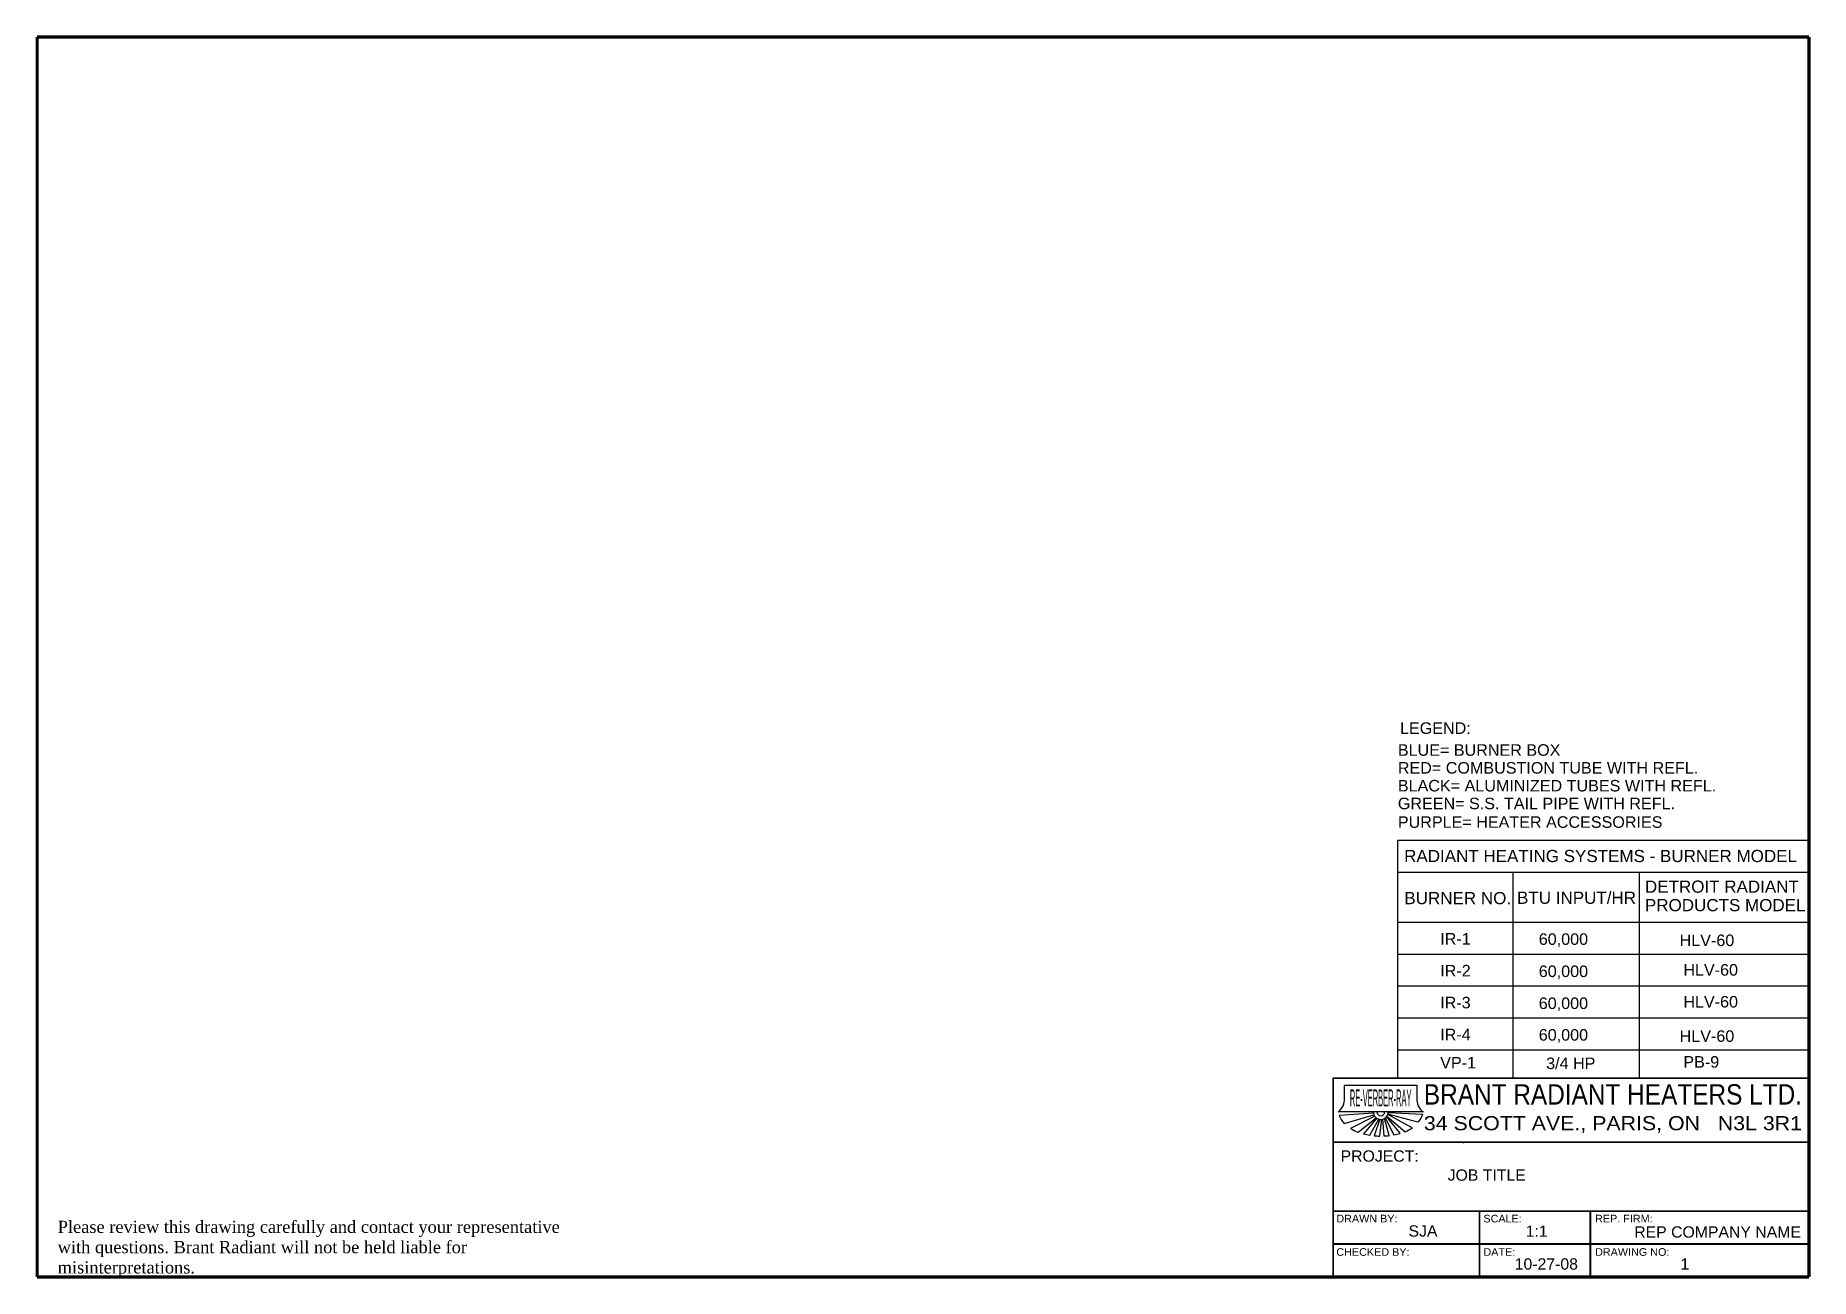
# Model space of a CAD drawing. Header units: inches. Extents: x 6103 to 8729, y 2429 to 4268.
import ezdxf
from ezdxf.enums import TextEntityAlignment as Align

# ---------------------------------------------------------------- set-up
doc = ezdxf.new("R2010")
doc.units = ezdxf.units.IN
doc.header["$LTSCALE"] = 70
doc.header["$MEASUREMENT"] = 0
doc.layers.add('Border', color=7, linetype='Continuous')
doc.styles.get("Standard").update_dxf_attribs({"font": 'arial.ttf', "height": 24})
doc.styles.add('STYLE1', font='bgothl.ttf')

msp = doc.modelspace()

# ---------------------------------------------------------------- linework, layer by layer
for p, q in [((8726.3, 3076.7), (8118.3, 3076.7)), ((8118.3, 2725), (8118.3, 3076.7)), ((8118.3, 3029.8), (8726.3, 3029.8)), ((8288.9, 2725), (8288.9, 3029.8)), ((8475.6, 2725), (8475.6, 3029.8)), ((8118.3, 2955.8), (8726.3, 2955.8)), ((8118.3, 2908.6), (8726.3, 2908.6)), ((8118.3, 2861.4), (8726.3, 2861.4)), ((8118.3, 2814.1), (8726.3, 2814.1)), ((8118.3, 2766.9), (8726.3, 2766.9))]:
    msp.add_line(p, q)
at = {"layer": 'Border'}
for p, q in [((8039.3, 2714.5), (8146.2, 2714.5)), ((8039.3, 2692.2), (8039.3, 2714.5)), ((8146.2, 2714.5), (8146.2, 2692.9)), ((8156.1, 2675), (8029.9, 2675)), ((8082.1, 2673.3), (8031.5, 2669.5)), ((8038.7, 2657.9), (8082.9, 2670.6)), ((8084.2, 2668.5), (8048.3, 2650.4)), ((8059.4, 2645.1), (8086.2, 2666.4)), ((8087.3, 2665.6), (8067.5, 2642.5)), ((8076.8, 2640.6), (8090, 2664.5)), ((8091.4, 2664.2), (8083.4, 2639.8)), ((8091.5, 2639.4), (8094.3, 2664.1)), ((8095.6, 2664.4), (8097.5, 2639.5)), ((8105.6, 2640.1), (8098.3, 2665.4)), ((8099.5, 2666.2), (8112.2, 2641.1)), ((8121.4, 2643.4), (8101.6, 2668.2)), ((8102, 2668.8), (8129, 2645.6)), ((8139.6, 2651.3), (8103.3, 2671.4)), ((8147.6, 2660.1), (8103.4, 2671.5)), ((8103.9, 2674.2), (8154.8, 2671.8)), ((8215.8, 2628.9), (8215.4, 2629.2))]:
    msp.add_line(p, q, dxfattribs=at)
for points, const_width in [([(6105.1, 2430.9), (6105.1, 4265.4)], 4.84), ([(6105.1, 4265.4), (8726.3, 4265.4)], 4.84), ([(8726.3, 4265.4), (8726.3, 2430.9)], 4.84), ([(8022.4, 2430.9), (8022.4, 2725.6)], 2.61), ([(8726.3, 2725), (8022.4, 2725)], 2.61), ([(8022.4, 2630.2), (8726.3, 2630.2)], 2.61), ([(8022.4, 2528.1), (8726.3, 2528.1)], 2.61), ([(8239, 2528.1), (8239, 2430.9)], 2.61), ([(8403, 2528.1), (8403, 2430.9)], 2.61), ([(8022.4, 2479.6), (8726.3, 2479.6)], 2.61), ([(8726.3, 2430.9), (6105.1, 2430.9)], 4.84)]:
    msp.add_lwpolyline(points, dxfattribs=dict(at, const_width=const_width))
for centre, radius, start, end in [((8015.1, 2694.2), 24.2, 307.7576, 2.9063), ((8170.4, 2694.2), 24.2, 177.0937, 232.2424), ((8093, 2675), 11, 180, 0), ((8093, 2675), 5.69, 180, 0)]:
    msp.add_arc(centre, radius, start, end, dxfattribs=at)
for centre, major_axis, start_param, end_param in [((8092.4, 2676), (-61.8, 0), 0.181546, 0.528021), ((8093, 2675), (-61.8, 0), 0.762895, 0.996735), ((8093, 2675), (-61.8, 0), 1.145542, 1.306007), ((8093, 2675), (-61.8, 0), 1.414426, 1.546522), ((8093, 2675), (61.8, 0), -1.497168, -1.36439), ((8093, 2675), (61.8, 0), -1.254556, -1.092281), ((8092.6, 2674.5), (61.8, 0), -0.94119, -0.705776)]:
    msp.add_ellipse(centre, major_axis=major_axis, ratio=0.57735, start_param=start_param, end_param=end_param, dxfattribs=at)
at = {"layer": 'Border', "extrusion": (0, 0, -1)}
msp.add_ellipse((8093.7, 2676.5), major_axis=(61.8, 1.8), ratio=0.57735, start_param=0.181546, end_param=0.528021, dxfattribs=at)

# ---------------------------------------------------------------- texts
for s, height, p in [('LEGEND:', 17.07, (8121.4, 3234.4)), ('BLACK= ALUMINIZED TUBES WITH REFL.', 17.069, (8118.2, 3149.2)), ('RADIANT HEATING SYSTEMS - BURNER MODEL', 18, (8127.5, 3044.7)), ('BURNER NO.', 18, (8127.9, 2982.4)), ('BTU INPUT/HR', 18, (8294.6, 2982.9)), ('DETROIT RADIANT', 18, (8483.8, 2999.4)), ('PRODUCTS MODEL', 18, (8483.8, 2972)), ('IR-1', 17.07, (8180.9, 2922.7)), ('60,000', 17.07, (8326.7, 2922.2)), ('HLV-60', 17.07, (8535.1, 2920.4)), ('IR-2', 17.07, (8180.9, 2875.5)), ('60,000', 17.07, (8326.7, 2874.6)), ('HLV-60', 17.07, (8540.6, 2876.7)), ('IR-3', 17.07, (8180.9, 2828.3)), ('60,000', 17.07, (8326.7, 2827.3)), ('HLV-60', 17.07, (8540.6, 2829.5)), ('IR-4', 17.07, (8180.9, 2781)), ('60,000', 17.07, (8326.7, 2780.5)), ('HLV-60', 17.07, (8535.1, 2778.7)), ('PB-9', 17.07, (8540.6, 2740.5)), ('VP-1', 17.07, (8180.9, 2739.3)), ('3/4 HP', 17.07, (8337.6, 2738.4))]:
    msp.add_text(s, height=height).set_placement(p)
at = {"color": 4}
msp.add_text('BLUE= BURNER BOX ', height=17.069, dxfattribs=at).set_placement((8118.2, 3202))
at = {"color": 1}
msp.add_text('RED= COMBUSTION TUBE WITH REFL.', height=17.069, dxfattribs=at).set_placement((8118.2, 3175.6))
at = {"color": 3}
msp.add_text('GREEN= S.S. TAIL PIPE WITH REFL.', height=17.069, dxfattribs=at).set_placement((8118.2, 3122.9))
at = {"color": 6}
msp.add_text('PURPLE= HEATER ACCESSORIES', height=17.069, dxfattribs=at).set_placement((8118.2, 3095.4))
at = {"insert": (6450.1, 2713.6), "char_height": 24, "attachment_point": 9}
msp.add_mtext('\\A1;', dxfattribs=at)
at = {"insert": (6135.5, 2514), "char_height": 18, "width": 783.575, "attachment_point": 1}
msp.add_mtext('{\\fTimes New Roman|b0|i0|c0|p16;Please review this drawing carefully and contact your representative with questions. Brant Radiant will not be held liable for misinterpretations.}', dxfattribs=at)
at = {"layer": 'Border', "style": 'STYLE1'}
for s, height, width, p, p2 in [('RE-VERBER-RAY', 25.096, 0.216061, (8047.2, 2683.1), (8138.4, 2683.1)), ('BRANT RADIANT HEATERS LTD.', 30.115, 0.559851, (8156.7, 2685.9), (8716.1, 2685.9)), ('34 SCOTT AVE., PARIS, ON   N3L 3R1', 20.913, 0.662781, (8156.7, 2647.9), (8716.1, 2647.9))]:
    msp.add_text(s, height=height, dxfattribs=dict(at, width=width)).set_placement(p, p2, align=Align.FIT)
at = {"layer": 'Border'}
for s, height, p in [('PROJECT:', 16.73, (8033.5, 2601.4)), ('JOB TITLE', 16.73, (8191.9, 2573.2)), ('SJA', 16.73, (8134, 2490.5)), ('1:1', 16.73, (8307.3, 2490.2)), ('REP COMPANY NAME', 16.731, (8467.9, 2489)), ('10-27-08', 16.73, (8291.1, 2441.7)), ('1', 16.7, (8536.4, 2441.7))]:
    msp.add_text(s, height=height, dxfattribs=at).set_placement(p)
at = {"layer": 'Border', "width": 1.012362}
for s, height, p in [('DRAWN BY:', 11.29, (8027.2, 2511.5)), ('SCALE:', 11.29, (8244.8, 2511.5)), ('REP. FIRM:', 11.29, (8410, 2511.5)), ('CHECKED BY:', 11.293, (8027.2, 2462.1)), ('DATE:', 11.29, (8244.8, 2462.1)), ('DRAWING NO:', 11.293, (8410, 2462.1))]:
    msp.add_text(s, height=height, dxfattribs=at).set_placement(p)

doc.saveas('drawing.dxf')
